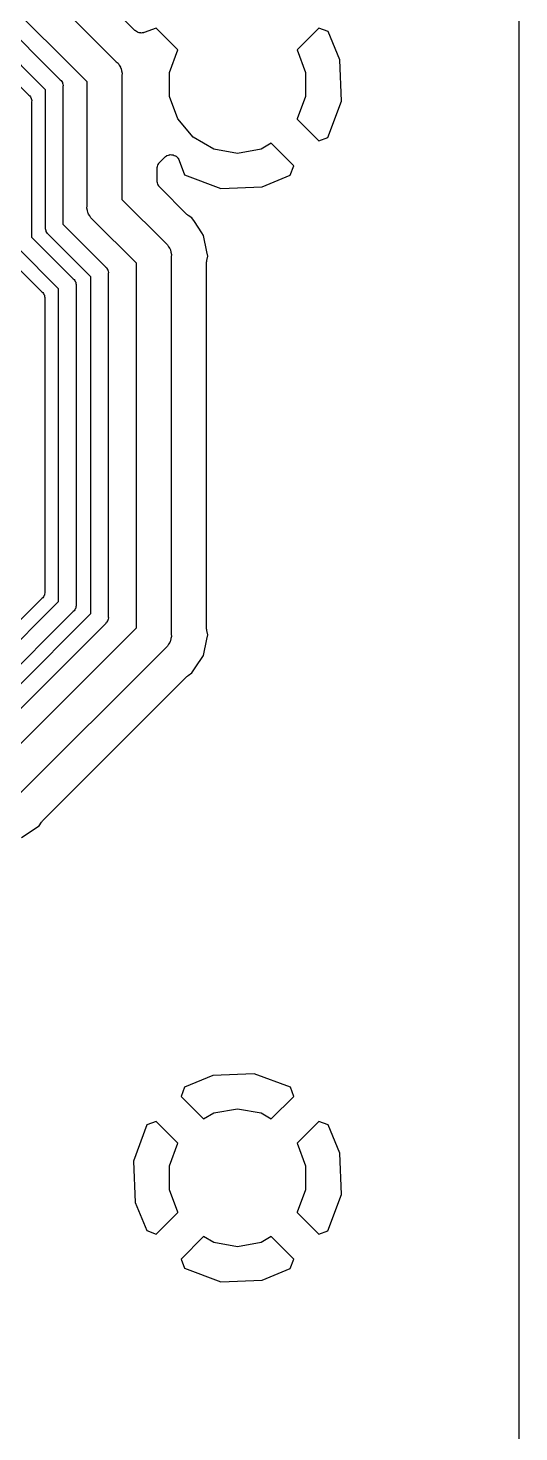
# Model space of a CAD drawing. Extents: x 100.4 to 155.6, y -99.6 to -35.4.
# Drawn here: x 148.39 to 155.44, y -67.5 to -47.34 of the extents above; entities that cross this region are included whole.
import ezdxf

# ---------------------------------------------------------------- set-up
doc = ezdxf.new("R2010")
doc.units = 0
doc.header["$MEASUREMENT"] = 0
doc.layers.add('BLACK', color=7, linetype='CONTINUOUS')

msp = doc.modelspace()

# ---------------------------------------------------------------- linework, layer by layer
at = {"layer": 'BLACK', "linetype": 'CONTINUOUS'}
for p, q in [((155.442, -40.9671), (155.442, -94.0329)), ((147.83, -45.9953), (149.66, -47.8251)), ((149.24, -48.1131), (147.542, -46.4144)), ((147.448, -46.6749), (148.855, -48.0821)), ((148.645, -48.2262), (147.304, -46.8844)), ((147.253, -47.1499), (148.405, -48.3021)), ((149.928, -47.3747), (149.658, -47.1054)), ((150.233, -47.3421), (150.061, -47.4044)), ((150.544, -47.6533), (150.233, -47.3421)), ((152.567, -47.3421), (152.256, -47.6533)), ((152.703, -47.3911), (152.567, -47.3421)), ((149.932, -47.3779), (149.928, -47.3747)), ((149.936, -47.3821), (149.932, -47.3779)), ((149.95, -47.3904), (149.936, -47.3821)), ((149.964, -47.4), (149.95, -47.3904)), ((149.969, -47.4014), (149.964, -47.4)), ((149.974, -47.4042), (149.969, -47.4014)), ((149.99, -47.4071), (149.974, -47.4042)), ((150.006, -47.4114), (149.99, -47.4071)), ((150.012, -47.411), (150.006, -47.4114)), ((150.017, -47.4119), (150.012, -47.411)), ((150.034, -47.4091), (150.017, -47.4119)), ((150.05, -47.4076), (150.034, -47.4091)), ((150.055, -47.4053), (150.05, -47.4076)), ((150.061, -47.4044), (150.055, -47.4053)), ((152.871, -47.7961), (152.703, -47.3911)), ((150.425, -47.9781), (150.543, -47.655)), ((150.543, -47.655), (150.544, -47.6533)), ((152.256, -47.6533), (152.257, -47.655)), ((152.257, -47.655), (152.375, -47.9781)), ((149.66, -47.8251), (149.685, -47.8464)), ((149.685, -47.8464), (149.702, -47.8751)), ((149.702, -47.8751), (149.721, -47.9023)), ((149.721, -47.9023), (149.723, -47.9131)), ((149.723, -47.9131), (149.729, -47.9227)), ((149.729, -47.9227), (149.735, -47.9554)), ((149.735, -47.9554), (149.743, -47.9874)), ((152.893, -48.3882), (152.871, -47.7961)), ((148.855, -48.0821), (148.868, -48.0928)), ((148.868, -48.0928), (148.876, -48.1072)), ((148.876, -48.1072), (148.886, -48.1207)), ((148.886, -48.1207), (148.887, -48.1261)), ((148.887, -48.1261), (148.89, -48.131)), ((148.89, -48.131), (148.893, -48.1473)), ((148.893, -48.1473), (148.897, -48.1633)), ((148.897, -48.1633), (148.895, -48.1798)), ((149.24, -49.8935), (149.24, -48.1131)), ((149.743, -47.9874), (149.74, -48.0205)), ((149.74, -48.0205), (149.74, -49.8008)), ((150.425, -48.3219), (150.425, -47.9781)), ((152.375, -47.9781), (152.375, -48.3219)), ((148.405, -48.3021), (148.418, -48.3128)), ((148.418, -48.3128), (148.426, -48.3272)), ((148.426, -48.3272), (148.435, -48.3407)), ((148.435, -48.3407), (148.437, -48.3461)), ((148.437, -48.3461), (148.44, -48.351)), ((148.44, -48.351), (148.443, -48.3673)), ((148.443, -48.3673), (148.447, -48.3833)), ((148.645, -50.2051), (148.645, -48.2262)), ((148.895, -48.1798), (148.895, -50.1588)), ((150.543, -48.645), (150.425, -48.3219)), ((152.375, -48.3219), (152.257, -48.645)), ((148.447, -48.3833), (148.445, -48.3998)), ((148.445, -48.3998), (148.445, -50.3452)), ((152.7, -48.9099), (152.893, -48.3882)), ((150.764, -48.9084), (150.543, -48.645)), ((152.257, -48.645), (152.256, -48.6467)), ((152.256, -48.6467), (152.567, -48.9579)), ((151.061, -49.0803), (150.764, -48.9084)), ((152.567, -48.9579), (152.7, -48.9099)), ((150.355, -49.1946), (150.369, -49.1851)), ((150.369, -49.1851), (150.382, -49.1743)), ((150.382, -49.1743), (150.387, -49.1725)), ((150.387, -49.1725), (150.391, -49.1693)), ((150.391, -49.1693), (150.408, -49.165)), ((150.408, -49.165), (150.423, -49.1593)), ((150.423, -49.1593), (150.429, -49.1593)), ((150.429, -49.1593), (150.434, -49.1579)), ((150.434, -49.1579), (150.451, -49.1594)), ((150.451, -49.1594), (150.467, -49.1594)), ((150.467, -49.1594), (150.473, -49.1613)), ((150.473, -49.1613), (150.478, -49.1618)), ((150.478, -49.1618), (150.493, -49.1688)), ((150.493, -49.1688), (150.509, -49.1746)), ((150.509, -49.1746), (150.513, -49.1781)), ((150.513, -49.1781), (150.518, -49.1804)), ((150.518, -49.1804), (150.53, -49.1922)), ((151.4, -49.14), (151.061, -49.0803)), ((151.739, -49.0803), (151.4, -49.14)), ((151.886, -48.9952), (151.739, -49.0803)), ((152.208, -49.3172), (151.886, -48.9952)), ((150.248, -49.3541), (150.249, -49.3486)), ((150.248, -49.5378), (150.248, -49.3541)), ((150.249, -49.3431), (150.253, -49.3271)), ((150.249, -49.3486), (150.249, -49.3431)), ((150.253, -49.3271), (150.256, -49.3107)), ((150.256, -49.3107), (150.259, -49.3059)), ((150.259, -49.3059), (150.26, -49.3005)), ((150.26, -49.3005), (150.27, -49.2869)), ((150.27, -49.2869), (150.278, -49.2725)), ((150.278, -49.2725), (150.282, -49.2689)), ((150.282, -49.2689), (150.286, -49.2643)), ((150.286, -49.2643), (150.355, -49.1946)), ((150.53, -49.1922), (150.543, -49.203)), ((150.543, -49.203), (150.545, -49.2077)), ((150.545, -49.2077), (150.549, -49.2116)), ((150.549, -49.2116), (150.556, -49.2267)), ((150.556, -49.2267), (150.565, -49.2412)), ((150.565, -49.2412), (150.64, -49.4501)), ((152.159, -49.4528), (152.208, -49.3172)), ((150.249, -49.5433), (150.248, -49.5378)), ((150.249, -49.5489), (150.249, -49.5433)), ((150.253, -49.5649), (150.249, -49.5489)), ((150.256, -49.5812), (150.253, -49.5649)), ((150.259, -49.5861), (150.256, -49.5812)), ((150.26, -49.5915), (150.259, -49.5861)), ((150.64, -49.4501), (151.162, -49.6432)), ((151.754, -49.6206), (152.159, -49.4528)), ((150.27, -49.6051), (150.26, -49.5915)), ((150.278, -49.6194), (150.27, -49.6051)), ((150.282, -49.623), (150.278, -49.6194)), ((150.286, -49.6276), (150.282, -49.623)), ((150.675, -50.0168), (150.286, -49.6276)), ((151.162, -49.6432), (151.754, -49.6206)), ((149.238, -49.9265), (149.24, -49.8935)), ((149.246, -49.9585), (149.238, -49.9265)), ((149.252, -49.9912), (149.246, -49.9585)), ((149.257, -50.0009), (149.252, -49.9912)), ((149.74, -49.8008), (150.37, -50.4299)), ((148.895, -50.1588), (149.505, -50.7683)), ((149.26, -50.0117), (149.257, -50.0009)), ((149.279, -50.0388), (149.26, -50.0117)), ((149.296, -50.0676), (149.279, -50.0388)), ((149.321, -50.0889), (149.296, -50.0676)), ((149.95, -50.7179), (149.321, -50.0889)), ((150.685, -50.0239), (150.675, -50.0168)), ((150.694, -50.0326), (150.685, -50.0239)), ((150.747, -50.0679), (150.694, -50.0326)), ((150.782, -50.1208), (150.747, -50.0679)), ((150.889, -50.2811), (150.782, -50.1208)), ((147.664, -50.1999), (148.592, -51.1281)), ((148.445, -50.3452), (149.042, -50.9417)), ((148.644, -50.2216), (148.645, -50.2051)), ((148.648, -50.2376), (148.644, -50.2216)), ((148.651, -50.254), (148.648, -50.2376)), ((148.654, -50.2588), (148.651, -50.254)), ((148.655, -50.2642), (148.654, -50.2588)), ((148.665, -50.2778), (148.655, -50.2642)), ((148.673, -50.2922), (148.665, -50.2778)), ((148.686, -50.3028), (148.673, -50.2922)), ((149.295, -50.9123), (148.686, -50.3028)), ((150.914, -50.3186), (150.889, -50.2811)), ((150.889, -50.2811), (150.889, -50.2811)), ((150.961, -50.552), (150.914, -50.3186)), ((148.832, -51.0857), (148.236, -50.4892)), ((150.37, -50.4299), (150.395, -50.4512)), ((150.395, -50.4512), (150.412, -50.4799)), ((150.412, -50.4799), (150.431, -50.5071)), ((150.431, -50.5071), (150.433, -50.5179)), ((150.433, -50.5179), (150.439, -50.5276)), ((150.439, -50.5276), (150.445, -50.5602)), ((150.445, -50.5602), (150.453, -50.5923)), ((150.453, -50.5923), (150.45, -50.6253)), ((150.973, -50.6144), (150.961, -50.552)), ((150.961, -50.552), (150.961, -50.552)), ((149.505, -50.7683), (149.518, -50.779)), ((149.518, -50.779), (149.526, -50.7933)), ((149.526, -50.7933), (149.535, -50.8069)), ((149.95, -55.9508), (149.95, -50.7179)), ((150.45, -50.6253), (150.45, -56.0435)), ((150.958, -50.7015), (150.961, -50.6892)), ((150.958, -55.9672), (150.958, -50.7015)), ((150.961, -50.6768), (150.973, -50.6144)), ((150.961, -50.6892), (150.961, -50.6768)), ((149.042, -50.9417), (149.055, -50.9524)), ((149.055, -50.9524), (149.063, -50.9667)), ((149.063, -50.9667), (149.072, -50.9803)), ((149.072, -50.9803), (149.074, -50.9857)), ((149.074, -50.9857), (149.077, -50.9905)), ((149.077, -50.9905), (149.08, -51.0069)), ((149.295, -55.7482), (149.295, -50.9123)), ((149.535, -50.8069), (149.537, -50.8123)), ((149.537, -50.8123), (149.54, -50.8171)), ((149.54, -50.8171), (149.543, -50.8335)), ((149.543, -50.8335), (149.547, -50.8495)), ((149.547, -50.8495), (149.545, -50.866)), ((149.545, -50.866), (149.545, -55.7945)), ((148.592, -51.1281), (148.605, -51.1388)), ((148.605, -51.1388), (148.613, -51.1531)), ((148.613, -51.1531), (148.622, -51.1667)), ((148.622, -51.1667), (148.624, -51.1721)), ((148.624, -51.1721), (148.627, -51.1769)), ((148.627, -51.1769), (148.63, -51.1933)), ((148.63, -51.1933), (148.634, -51.2093)), ((148.832, -55.5748), (148.832, -51.0857)), ((149.08, -51.0069), (149.084, -51.0229)), ((149.084, -51.0229), (149.082, -51.0394)), ((149.082, -51.0394), (149.082, -55.6211)), ((148.634, -51.2093), (148.632, -51.2258)), ((148.632, -51.2258), (148.632, -55.4347)), ((148.632, -55.4347), (148.634, -55.4512)), ((148.592, -55.5324), (147.29, -56.8345)), ((147.307, -57.1), (148.832, -55.5748)), ((148.605, -55.5218), (148.592, -55.5324)), ((148.613, -55.5074), (148.605, -55.5218)), ((148.622, -55.4938), (148.613, -55.5074)), ((148.624, -55.4884), (148.622, -55.4938)), ((148.627, -55.4836), (148.624, -55.4884)), ((148.63, -55.4673), (148.627, -55.4836)), ((148.634, -55.4512), (148.63, -55.4673)), ((149.082, -55.6211), (149.084, -55.6376)), ((149.042, -55.7188), (147.451, -57.3095)), ((148.827, -56.2171), (149.295, -55.7482)), ((149.055, -55.7082), (149.042, -55.7188)), ((149.063, -55.6938), (149.055, -55.7082)), ((149.072, -55.6802), (149.063, -55.6938)), ((149.074, -55.6748), (149.072, -55.6802)), ((149.077, -55.67), (149.074, -55.6748)), ((149.08, -55.6537), (149.077, -55.67)), ((149.084, -55.6376), (149.08, -55.6537)), ((149.543, -55.827), (149.54, -55.8434)), ((149.547, -55.811), (149.543, -55.827)), ((149.545, -55.7945), (149.547, -55.811)), ((147.901, -58), (149.95, -55.9508)), ((149.504, -55.8936), (148.852, -56.545)), ((149.505, -55.8922), (149.504, -55.8936)), ((149.504, -55.8936), (149.504, -55.8936)), ((149.518, -55.8816), (149.505, -55.8922)), ((149.526, -55.8672), (149.518, -55.8816)), ((149.535, -55.8536), (149.526, -55.8672)), ((149.537, -55.8482), (149.535, -55.8536)), ((149.54, -55.8434), (149.537, -55.8482)), ((150.961, -55.9795), (150.958, -55.9672)), ((150.961, -55.992), (150.961, -55.9795)), ((150.973, -56.0544), (150.961, -55.992)), ((150.37, -56.2389), (148.189, -58.4191)), ((148.675, -56.3683), (148.827, -56.2171)), ((150.395, -56.2176), (150.37, -56.2389)), ((150.412, -56.1888), (150.395, -56.2176)), ((150.431, -56.1617), (150.412, -56.1888)), ((150.433, -56.1509), (150.431, -56.1617)), ((150.439, -56.1412), (150.433, -56.1509)), ((150.445, -56.1085), (150.439, -56.1412)), ((150.453, -56.0765), (150.445, -56.1085)), ((150.45, -56.0435), (150.453, -56.0765)), ((150.914, -56.3501), (150.961, -56.1168)), ((150.961, -56.1168), (150.973, -56.0544)), ((150.961, -56.1168), (150.961, -56.1168)), ((147.494, -57.55), (148.675, -56.3683)), ((148.675, -56.3683), (148.675, -56.3683)), ((150.795, -56.5294), (150.914, -56.3501)), ((148.852, -56.545), (147.638, -57.7595)), ((148.852, -56.545), (148.852, -56.545)), ((150.675, -56.652), (150.685, -56.6448)), ((150.685, -56.6448), (150.694, -56.6362)), ((150.694, -56.6362), (150.747, -56.6009)), ((150.747, -56.6009), (150.795, -56.5294)), ((148.602, -58.7243), (150.675, -56.652)), ((148.301, -58.964), (148.551, -58.7965)), ((148.551, -58.7965), (148.587, -58.7436)), ((148.587, -58.7436), (148.595, -58.7346)), ((148.595, -58.7346), (148.602, -58.7243)), ((151.046, -62.3794), (150.641, -62.5472)), ((151.638, -62.3568), (151.046, -62.3794)), ((152.16, -62.5499), (151.638, -62.3568)), ((150.641, -62.5472), (150.592, -62.6828)), ((150.592, -62.6828), (150.914, -63.0048)), ((151.886, -63.0048), (152.208, -62.6828)), ((152.208, -62.6828), (152.16, -62.5499)), ((151.061, -62.9197), (151.4, -62.86)), ((151.4, -62.86), (151.739, -62.9197)), ((150.1, -63.0901), (149.907, -63.6118)), ((150.233, -63.0421), (150.1, -63.0901)), ((150.544, -63.3533), (150.233, -63.0421)), ((150.914, -63.0048), (151.061, -62.9197)), ((151.739, -62.9197), (151.886, -63.0048)), ((152.567, -63.0421), (152.256, -63.3533)), ((152.703, -63.0911), (152.567, -63.0421)), ((152.871, -63.4961), (152.703, -63.0911)), ((150.425, -63.6781), (150.543, -63.355)), ((150.543, -63.355), (150.544, -63.3533)), ((152.256, -63.3533), (152.257, -63.355)), ((152.257, -63.355), (152.375, -63.6781)), ((152.893, -64.0882), (152.871, -63.4961)), ((149.907, -63.6118), (149.929, -64.2039)), ((150.425, -64.0219), (150.425, -63.6781)), ((152.375, -63.6781), (152.375, -64.0219)), ((150.543, -64.345), (150.425, -64.0219)), ((152.375, -64.0219), (152.257, -64.345)), ((152.7, -64.6099), (152.893, -64.0882)), ((149.929, -64.2039), (150.097, -64.6089)), ((150.233, -64.6579), (150.544, -64.3467)), ((150.544, -64.3467), (150.543, -64.345)), ((152.257, -64.345), (152.256, -64.3467)), ((152.256, -64.3467), (152.567, -64.6579)), ((150.097, -64.6089), (150.233, -64.6579)), ((150.914, -64.6952), (150.592, -65.0172)), ((151.061, -64.7803), (150.914, -64.6952)), ((151.886, -64.6952), (151.739, -64.7803)), ((152.208, -65.0172), (151.886, -64.6952)), ((152.567, -64.6579), (152.7, -64.6099)), ((151.4, -64.84), (151.061, -64.7803)), ((151.739, -64.7803), (151.4, -64.84)), ((150.592, -65.0172), (150.64, -65.1501)), ((152.159, -65.1528), (152.208, -65.0172)), ((150.64, -65.1501), (151.162, -65.3432)), ((151.754, -65.3206), (152.159, -65.1528)), ((151.162, -65.3432), (151.754, -65.3206))]:
    msp.add_line(p, q, dxfattribs=at)

doc.saveas('drawing.dxf')
